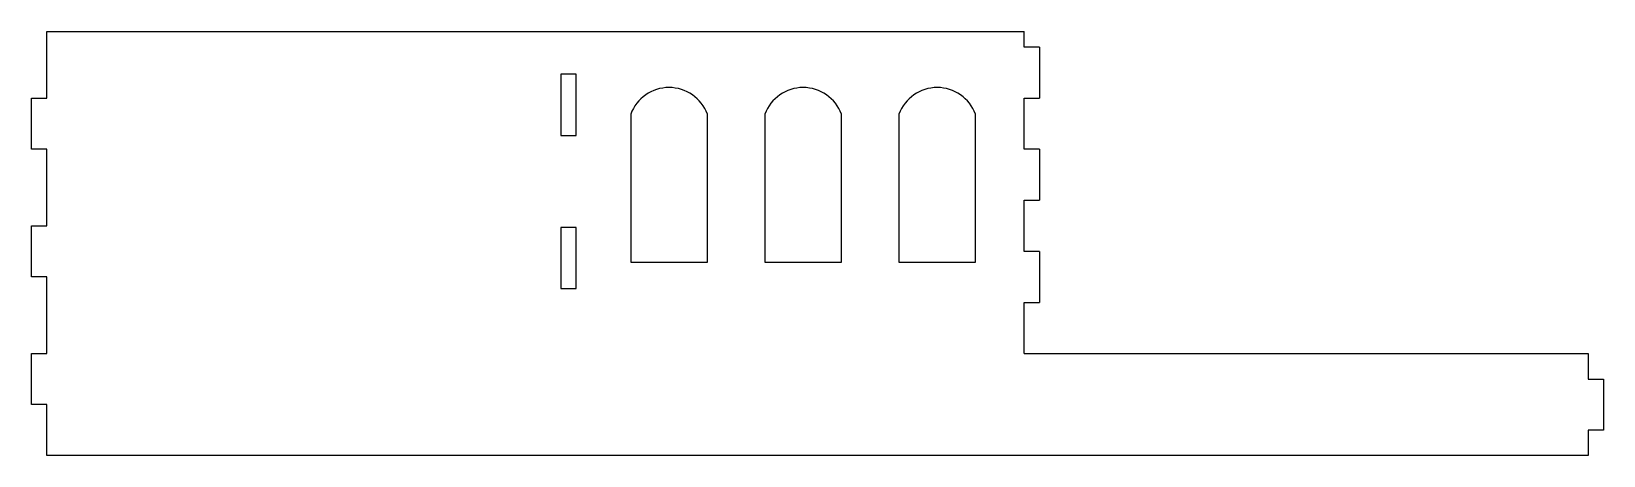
# Model space of a CAD drawing. Header units: millimetres. Extents: x 3264 to 3572, y 1736 to 1819.
import ezdxf

# ---------------------------------------------------------------- set-up
doc = ezdxf.new("R2010")
doc.units = ezdxf.units.MM

msp = doc.modelspace()

# ---------------------------------------------------------------- linework, layer by layer
at = {"color": 0}
for p, q in [((3267.49, 1819.48, -103.31), (3458.79, 1819.48, -103.31)), ((3267.49, 1806.4, -103.31), (3267.49, 1819.48, -103.31)), ((3458.79, 1816.4, -103.31), (3458.79, 1819.48, -103.31)), ((3461.79, 1816.4, -103.31), (3458.79, 1816.4, -103.31)), ((3461.79, 1816.4, -103.31), (3461.79, 1806.4, -103.31)), ((3368.12, 1811.1, -103.31), (3368.12, 1799.1, -103.31)), ((3371.12, 1811.1, -103.31), (3368.12, 1811.1, -103.31)), ((3371.12, 1799.1, -103.31), (3371.12, 1811.1, -103.31)), ((3264.49, 1806.4, -103.31), (3267.49, 1806.4, -103.31)), ((3264.49, 1796.4, -103.31), (3264.49, 1806.4, -103.31)), ((3458.79, 1796.4, -103.31), (3458.79, 1806.4, -103.31)), ((3458.79, 1806.4, -103.31), (3461.79, 1806.4, -103.31)), ((3381.79, 1803.28, -103.31), (3381.79, 1774.28, -103.31)), ((3396.79, 1774.28, -103.31), (3396.79, 1803.28, -103.31)), ((3408.04, 1803.28, -103.31), (3408.04, 1774.28, -103.31)), ((3423.04, 1774.28, -103.31), (3423.04, 1803.28, -103.31)), ((3434.29, 1803.28, -103.31), (3434.29, 1774.28, -103.31)), ((3449.29, 1774.28, -103.31), (3449.29, 1803.28, -103.31)), ((3368.12, 1799.1, -103.31), (3371.12, 1799.1, -103.31)), ((3267.49, 1796.4, -103.31), (3264.49, 1796.4, -103.31)), ((3267.49, 1781.4, -103.31), (3267.49, 1796.4, -103.31)), ((3461.79, 1796.4, -103.31), (3458.79, 1796.4, -103.31)), ((3461.79, 1796.4, -103.31), (3461.79, 1786.4, -103.31)), ((3458.79, 1776.4, -103.31), (3458.79, 1786.4, -103.31)), ((3458.79, 1786.4, -103.31), (3461.79, 1786.4, -103.31)), ((3264.49, 1781.4, -103.31), (3267.49, 1781.4, -103.31)), ((3264.49, 1771.4, -103.31), (3264.49, 1781.4, -103.31)), ((3368.12, 1781.1, -103.31), (3368.12, 1769.1, -103.31)), ((3371.12, 1781.1, -103.31), (3368.12, 1781.1, -103.31)), ((3371.12, 1769.1, -103.31), (3371.12, 1781.1, -103.31)), ((3461.79, 1776.4, -103.31), (3458.79, 1776.4, -103.31)), ((3461.79, 1776.4, -103.31), (3461.79, 1766.4, -103.31)), ((3381.79, 1774.28, -103.31), (3396.79, 1774.28, -103.31)), ((3408.04, 1774.28, -103.31), (3423.04, 1774.28, -103.31)), ((3434.29, 1774.28, -103.31), (3449.29, 1774.28, -103.31)), ((3267.49, 1771.4, -103.31), (3264.49, 1771.4, -103.31)), ((3267.49, 1756.4, -103.31), (3267.49, 1771.4, -103.31)), ((3368.12, 1769.1, -103.31), (3371.12, 1769.1, -103.31)), ((3458.79, 1756.4, -103.31), (3458.79, 1766.4, -103.31)), ((3458.79, 1766.4, -103.31), (3461.79, 1766.4, -103.31)), ((3264.49, 1756.4, -103.31), (3267.49, 1756.4, -103.31)), ((3264.49, 1746.4, -103.31), (3264.49, 1756.4, -103.31)), ((3458.79, 1756.4, -103.31), (3569.21, 1756.4, -103.31)), ((3569.21, 1756.4, -103.31), (3569.21, 1751.4, -103.31)), ((3569.21, 1751.4, -103.31), (3572.21, 1751.4, -103.31)), ((3572.21, 1751.4, -103.31), (3572.21, 1741.4, -103.31)), ((3267.49, 1746.4, -103.31), (3264.49, 1746.4, -103.31)), ((3267.49, 1736.4, -103.31), (3267.49, 1746.4, -103.31)), ((3569.21, 1741.4, -103.31), (3569.21, 1736.4, -103.31)), ((3572.21, 1741.4, -103.31), (3569.21, 1741.4, -103.31)), ((3569.21, 1736.4, -103.31), (3267.49, 1736.4, -103.31))]:
    msp.add_line(p, q, dxfattribs=at)
for centre in [(3389.29, 1800.49, -103.31), (3415.54, 1800.49, -103.31), (3441.79, 1800.49, -103.31)]:
    msp.add_arc(centre, 8, 20.3641, 159.6359, dxfattribs=at)

doc.saveas('drawing.dxf')
